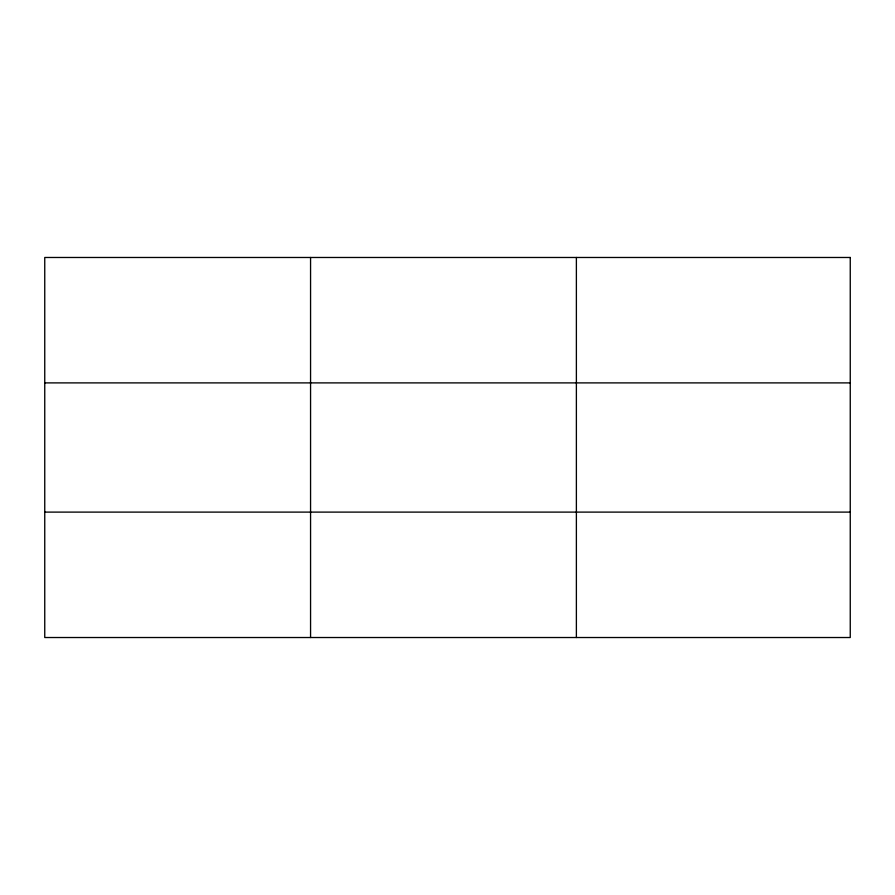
<?xml version="1.0" encoding="UTF-8"?>
<svg xmlns="http://www.w3.org/2000/svg" width="895" height="895" viewBox="0 0 895 895"><rect width="100%" height="100%" fill="white"/><g stroke="black" fill="none" stroke-linecap="round" stroke-linejoin="round"><path stroke-width="1.34" d="M310.565 637.52L310.565 257.48M576.38 637.52L576.38 257.48M44.75 382.892L850.25 382.892M44.75 512.108L850.25 512.108M850.25 257.48L850.25 637.52L44.75 637.52L44.75 257.48L850.25 257.48"/></g></svg>
